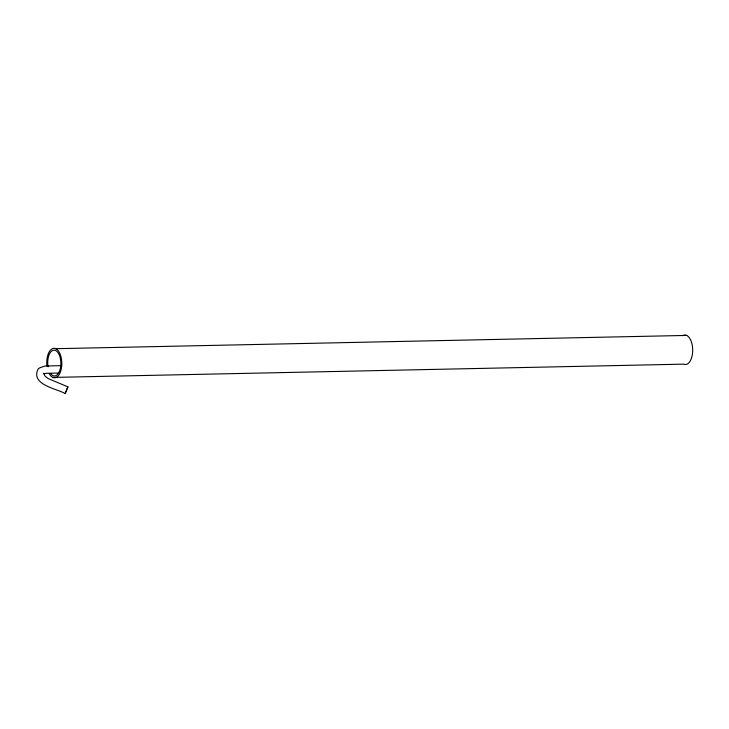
<?xml version="1.0" encoding="UTF-8"?>
<svg xmlns="http://www.w3.org/2000/svg" width="729" height="729" viewBox="0 0 729 729"><rect width="100%" height="100%" fill="white"/><g stroke="black" fill="none" stroke-linecap="round" stroke-linejoin="round"><path stroke-width="1.09" d="M60.844 365.676L45.125 366.004L39.922 367.717L38.136 368.992C30.244 384.812 56.771 388.548 65.191 393.578L67.278 388.138M43.485 373.212L45.244 376.355L48.296 378.633L67.943 386.862L65.191 393.578M67.442 387.837L67.943 386.862M44.341 373.886L46.064 373.312L58.502 373.057M55.787 348.699L686.682 335.422M52.77 377.422L683.665 364.145A14.762 7.527 88.8 0 0 692.687 349.346A14.762 7.527 88.8 0 0 682.791 335.641M48.032 366.778A12.931 6.588 88.8 0 1 54.174 350.139A12.931 6.588 88.8 0 1 60.598 367.134A12.931 6.588 88.8 0 1 50.574 373.53M46.984 366.268A14.762 7.527 88.8 0 1 54.848 348.389A14.762 7.527 88.8 0 1 61.218 369.229A14.762 7.527 88.8 0 1 49.29 373.804"/></g></svg>
